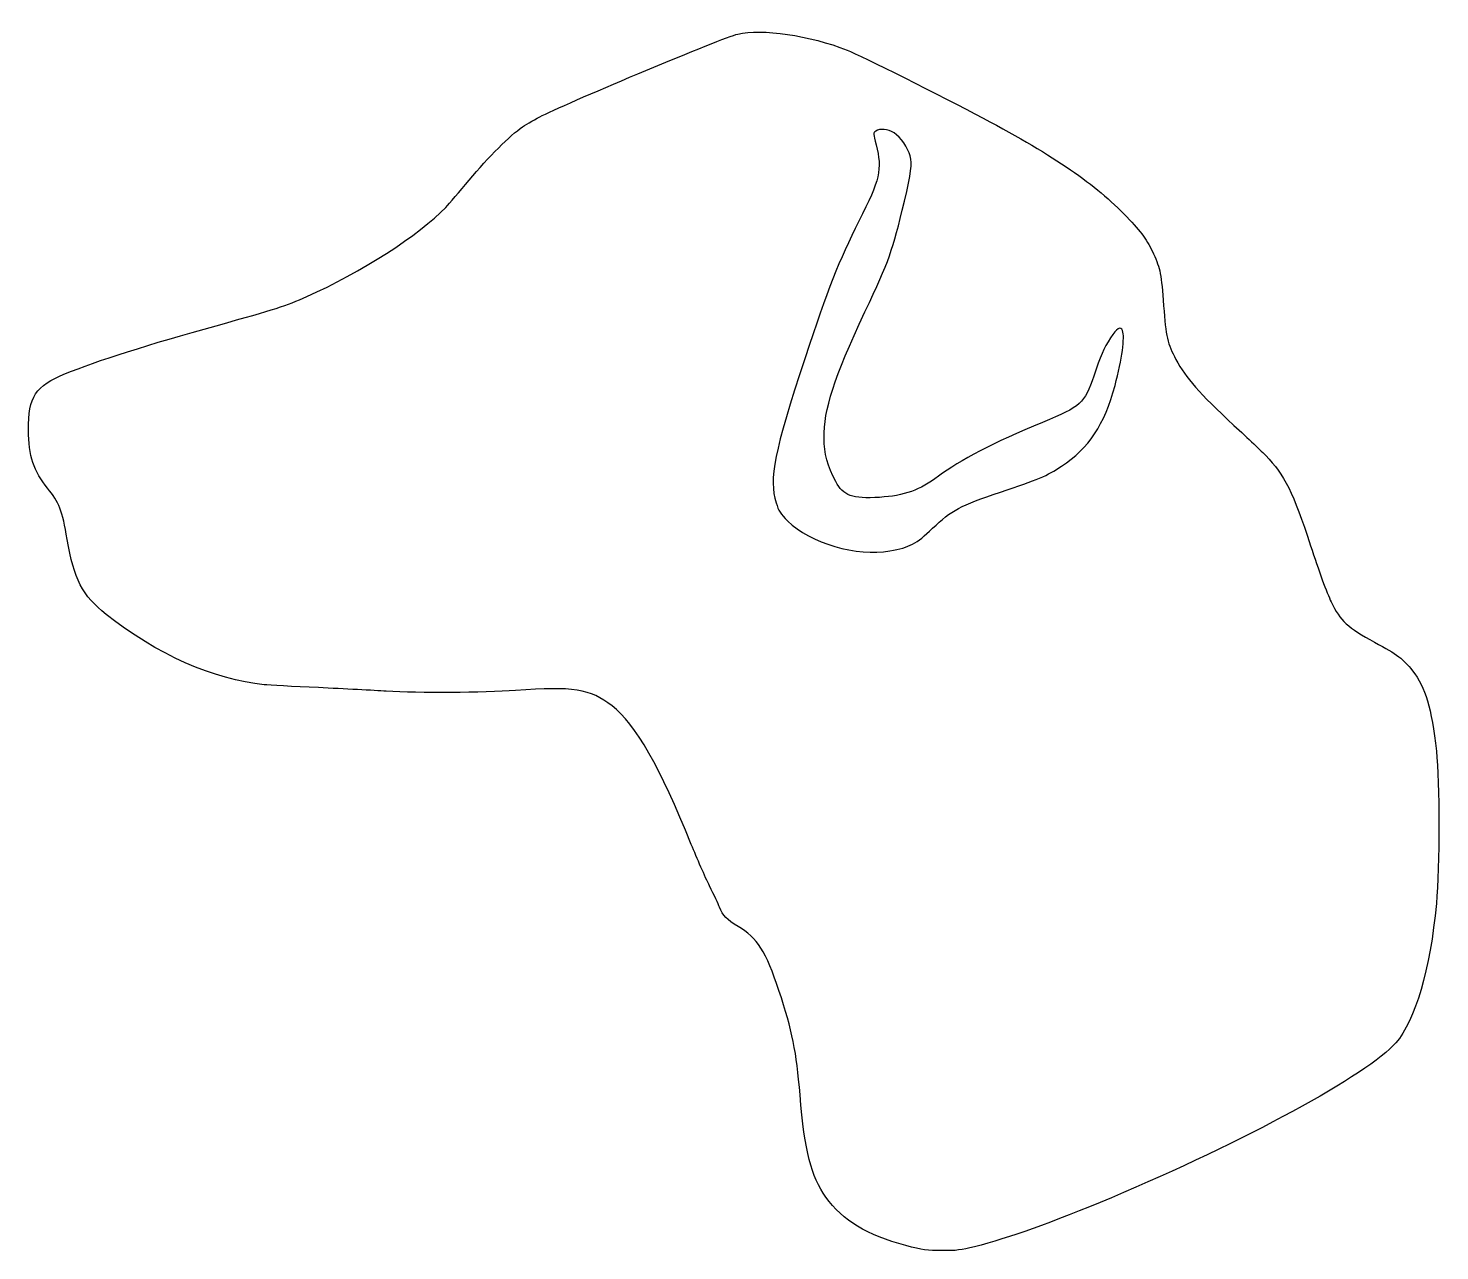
# Model space of a CAD drawing. Header units: centimetres. Extents: x -17.6 to 17.6, y -15.2 to 15.3.
import ezdxf

# ---------------------------------------------------------------- set-up
doc = ezdxf.new("R2010")
doc.units = ezdxf.units.CM
doc.header["$MEASUREMENT"] = 0
doc.layers.add('Layer 1', color=7, linetype='Continuous')

msp = doc.modelspace()

# ---------------------------------------------------------------- linework, layer by layer
at = {"layer": 'Layer 1'}
for points, knots in [([(0.10231, 15.18708), (-0.26811, 15.09536), (-4.02166, 13.52902), (-4.78013, 13.14802), (-4.78013, 13.14802), (-4.93535, 13.07041), (-5.1576, 12.94341), (-5.27402, 12.8658), (-5.27402, 12.8658), (-5.58799, 12.65413), (-6.12774, 12.11438), (-6.60752, 11.53583), (-6.60752, 11.53583), (-6.84035, 11.25361), (-7.10494, 10.94669), (-7.19313, 10.85497), (-7.19313, 10.85497), (-7.83519, 10.17764), (-9.34155, 9.21103), (-10.66094, 8.62894), (-10.66094, 8.62894), (-11.19716, 8.38905), (-11.42294, 8.3185), (-12.9293, 7.89869), (-12.9293, 7.89869), (-14.56266, 7.44713), (-15.94202, 7.00969), (-16.68991, 6.70277), (-16.68991, 6.70277), (-17.44485, 6.39585), (-17.62477, 6.12421), (-17.61772, 5.29166), (-17.61772, 5.29166), (-17.61419, 4.64608), (-17.48366, 4.25097), (-17.14147, 3.83822), (-17.14147, 3.83822), (-16.85219, 3.48897), (-16.77105, 3.27378), (-16.65111, 2.55764), (-16.65111, 2.55764), (-16.48178, 1.56281), (-16.27364, 1.15711), (-15.67392, 0.68086), (-15.67392, 0.68086), (-14.42861, -0.31045), (-12.97164, -0.95603), (-11.72986, -1.07245), (-11.72986, -1.07245), (-11.61344, -1.08656), (-11.00314, -1.11831), (-10.37167, -1.14653), (-10.37167, -1.14653), (-9.7402, -1.17828), (-8.9782, -1.21709), (-8.67834, -1.23472), (-8.67834, -1.23472), (-7.87048, -1.28764), (-6.25476, -1.27705), (-5.45042, -1.21708), (-5.45042, -1.21708), (-4.00403, -1.11125), (-3.59128, -1.17475), (-3.03742, -1.60161), (-3.03742, -1.60161), (-2.45181, -2.05317), (-1.83092, -3.13972), (-1.05834, -5.06236), (-1.05834, -5.06236), (-0.91723, -5.41161), (-0.71262, -5.8808), (-0.59973, -6.10305), (-0.59973, -6.10305), (-0.49037, -6.3253), (-0.37748, -6.56519), (-0.35279, -6.63222), (-0.35279, -6.63222), (-0.26812, -6.85094), (-0.17993, -6.94266), (0.11288, -7.11553), (0.11288, -7.11553), (0.59266, -7.39775), (0.81138, -7.73995), (1.13241, -8.71714), (1.13241, -8.71714), (1.46755, -9.72961), (1.56985, -10.23761), (1.65805, -11.32417), (1.65805, -11.32417), (1.77799, -12.75292), (1.92969, -13.34911), (2.30716, -13.87828), (2.30716, -13.87828), (2.72697, -14.46742), (3.32669, -14.83078), (4.30388, -15.08831), (4.30388, -15.08831), (4.72016, -15.19767), (4.83305, -15.21531), (5.20346, -15.21531), (5.20346, -15.21531), (5.55624, -15.21884), (5.69382, -15.2012), (6.01485, -15.12006), (6.01485, -15.12006), (6.88974, -14.89781), (7.90927, -14.53092), (9.43679, -13.89239), (9.43679, -13.89239), (12.70704, -12.52361), (15.87851, -10.79853), (16.54173, -10.02595), (16.54173, -10.02595), (17.03562, -9.45445), (17.40251, -8.19503), (17.55773, -6.54403), (17.55773, -6.54403), (17.6424, -5.6127), (17.6424, -3.50309), (17.55773, -2.73403), (17.55773, -2.73403), (17.43073, -1.62984), (17.28962, -1.15711), (16.95801, -0.7232), (16.95801, -0.7232), (16.73223, -0.43039), (16.58759, -0.32103), (16.01257, -0.01059), (16.01257, -0.01059), (15.34582, 0.34924), (15.15885, 0.5221), (14.92601, 0.99835), (14.92601, 0.99835), (14.82723, 1.20649), (14.61204, 1.79563), (14.41448, 2.39888), (14.41448, 2.39888), (13.98056, 3.73591), (13.76537, 4.1663), (13.29265, 4.65666), (13.29265, 4.65666), (13.20798, 4.74485), (12.85168, 5.08352), (12.4989, 5.40808), (12.4989, 5.40808), (11.62048, 6.22652), (11.30651, 6.58283), (11.04898, 7.05555), (11.04898, 7.05555), (10.84084, 7.44008), (10.79851, 7.63058), (10.74206, 8.39611), (10.74206, 8.39611), (10.68914, 9.17222), (10.65739, 9.33097), (10.49159, 9.69433), (10.49159, 9.69433), (10.34342, 10.02241), (10.18115, 10.24466), (9.82484, 10.61508), (9.82484, 10.61508), (9.02756, 11.44411), (8.0539, 12.11439), (6.23356, 13.08452), (6.23356, 13.08452), (5.20698, 13.63133), (3.17145, 14.65085), (2.83278, 14.78491), (2.83278, 14.78491), (1.9085, 15.1518), (0.69495, 15.33172), (0.10228, 15.18708), (0.10228, 15.18708), (0.10228, 15.18708), (0.10231, 15.18708), (0.10231, 15.18708)], [0, 0, 0, 0, 0.02222222, 0.02222222, 0.02222222, 0.02222222, 0.04444444, 0.04444444, 0.04444444, 0.04444444, 0.06666667, 0.06666667, 0.06666667, 0.06666667, 0.08888889, 0.08888889, 0.08888889, 0.08888889, 0.11111111, 0.11111111, 0.11111111, 0.11111111, 0.13333333, 0.13333333, 0.13333333, 0.13333333, 0.15555556, 0.15555556, 0.15555556, 0.15555556, 0.17777778, 0.17777778, 0.17777778, 0.17777778, 0.2, 0.2, 0.2, 0.2, 0.22222222, 0.22222222, 0.22222222, 0.22222222, 0.24444444, 0.24444444, 0.24444444, 0.24444444, 0.26666667, 0.26666667, 0.26666667, 0.26666667, 0.28888889, 0.28888889, 0.28888889, 0.28888889, 0.31111111, 0.31111111, 0.31111111, 0.31111111, 0.33333333, 0.33333333, 0.33333333, 0.33333333, 0.35555556, 0.35555556, 0.35555556, 0.35555556, 0.37777778, 0.37777778, 0.37777778, 0.37777778, 0.4, 0.4, 0.4, 0.4, 0.42222222, 0.42222222, 0.42222222, 0.42222222, 0.44444444, 0.44444444, 0.44444444, 0.44444444, 0.46666667, 0.46666667, 0.46666667, 0.46666667, 0.48888889, 0.48888889, 0.48888889, 0.48888889, 0.51111111, 0.51111111, 0.51111111, 0.51111111, 0.53333333, 0.53333333, 0.53333333, 0.53333333, 0.55555556, 0.55555556, 0.55555556, 0.55555556, 0.57777778, 0.57777778, 0.57777778, 0.57777778, 0.6, 0.6, 0.6, 0.6, 0.62222222, 0.62222222, 0.62222222, 0.62222222, 0.64444444, 0.64444444, 0.64444444, 0.64444444, 0.66666667, 0.66666667, 0.66666667, 0.66666667, 0.68888889, 0.68888889, 0.68888889, 0.68888889, 0.71111111, 0.71111111, 0.71111111, 0.71111111, 0.73333333, 0.73333333, 0.73333333, 0.73333333, 0.75555556, 0.75555556, 0.75555556, 0.75555556, 0.77777778, 0.77777778, 0.77777778, 0.77777778, 0.8, 0.8, 0.8, 0.8, 0.82222222, 0.82222222, 0.82222222, 0.82222222, 0.84444444, 0.84444444, 0.84444444, 0.84444444, 0.86666667, 0.86666667, 0.86666667, 0.86666667, 0.88888889, 0.88888889, 0.88888889, 0.88888889, 0.91111111, 0.91111111, 0.91111111, 0.91111111, 0.93333333, 0.93333333, 0.93333333, 0.93333333, 0.95555556, 0.95555556, 0.95555556, 0.95555556, 1, 1, 1, 1]), ([(4.00756, 12.71411), (4.18042, 12.60475), (4.35328, 12.35075), (4.40973, 12.13908), (4.40973, 12.13908), (4.46265, 11.93447), (4.43795, 11.72633), (4.26509, 11.00666), (4.26509, 11.00666), (3.96523, 9.74372), (3.8982, 9.56027), (3.28084, 8.24088), (3.28084, 8.24088), (2.49415, 6.56166), (2.25778, 5.82788), (2.25778, 5.07646), (2.25778, 5.07646), (2.25778, 4.72015), (2.35303, 4.37796), (2.55059, 4.00402), (2.55059, 4.00402), (2.74462, 3.64419), (2.95628, 3.56658), (3.64773, 3.60891), (3.64773, 3.60891), (4.26156, 3.64772), (4.6602, 3.78883), (5.11529, 4.13455), (5.11529, 4.13455), (5.65151, 4.54024), (6.49112, 4.97416), (7.71526, 5.48216), (7.71526, 5.48216), (8.68893, 5.8808), (8.76301, 5.95135), (8.99584, 6.63927), (8.99584, 6.63927), (9.16517, 7.14727), (9.23926, 7.31308), (9.41917, 7.59883), (9.41917, 7.59883), (9.56734, 7.83166), (9.66964, 7.89516), (9.7155, 7.77522), (9.7155, 7.77522), (9.779, 7.60941), (9.70492, 7.06966), (9.52853, 6.40291), (9.52853, 6.40291), (9.26395, 5.42219), (8.87589, 4.83305), (8.19503, 4.38502), (8.19503, 4.38502), (7.83167, 4.14866), (7.60236, 4.04988), (6.66397, 3.73944), (6.66397, 3.73944), (5.66208, 3.4043), (5.44336, 3.28788), (4.97064, 2.83633), (4.97064, 2.83633), (4.55436, 2.43769), (4.40972, 2.36361), (3.8982, 2.26836), (3.8982, 2.26836), (3.08328, 2.12019), (1.90501, 2.46592), (1.35114, 3.01625), (1.35114, 3.01625), (1.1677, 3.19969), (1.12536, 3.27025), (1.06186, 3.47133), (1.06186, 3.47133), (0.87489, 4.07105), (1.00894, 4.74486), (1.78505, 7.09436), (1.78505, 7.09436), (2.34597, 8.80533), (2.62819, 9.51794), (3.12913, 10.50925), (3.12913, 10.50925), (3.6583, 11.54994), (3.71474, 11.80042), (3.55952, 12.41778), (3.55952, 12.41778), (3.48544, 12.7), (3.48544, 12.71411), (3.54894, 12.75997), (3.54894, 12.75997), (3.65125, 12.83405), (3.85233, 12.81641), (4.00755, 12.71411), (4.00755, 12.71411), (4.00755, 12.71411), (4.00756, 12.71411), (4.00756, 12.71411)], [0, 0, 0, 0, 0.04, 0.04, 0.04, 0.04, 0.08, 0.08, 0.08, 0.08, 0.12, 0.12, 0.12, 0.12, 0.16, 0.16, 0.16, 0.16, 0.2, 0.2, 0.2, 0.2, 0.24, 0.24, 0.24, 0.24, 0.28, 0.28, 0.28, 0.28, 0.32, 0.32, 0.32, 0.32, 0.36, 0.36, 0.36, 0.36, 0.4, 0.4, 0.4, 0.4, 0.44, 0.44, 0.44, 0.44, 0.48, 0.48, 0.48, 0.48, 0.52, 0.52, 0.52, 0.52, 0.56, 0.56, 0.56, 0.56, 0.6, 0.6, 0.6, 0.6, 0.64, 0.64, 0.64, 0.64, 0.68, 0.68, 0.68, 0.68, 0.72, 0.72, 0.72, 0.72, 0.76, 0.76, 0.76, 0.76, 0.8, 0.8, 0.8, 0.8, 0.84, 0.84, 0.84, 0.84, 0.88, 0.88, 0.88, 0.88, 0.92, 0.92, 0.92, 0.92, 1, 1, 1, 1])]:
    msp.add_open_spline(points, degree=3, knots=knots, dxfattribs=at)

doc.saveas('drawing.dxf')
